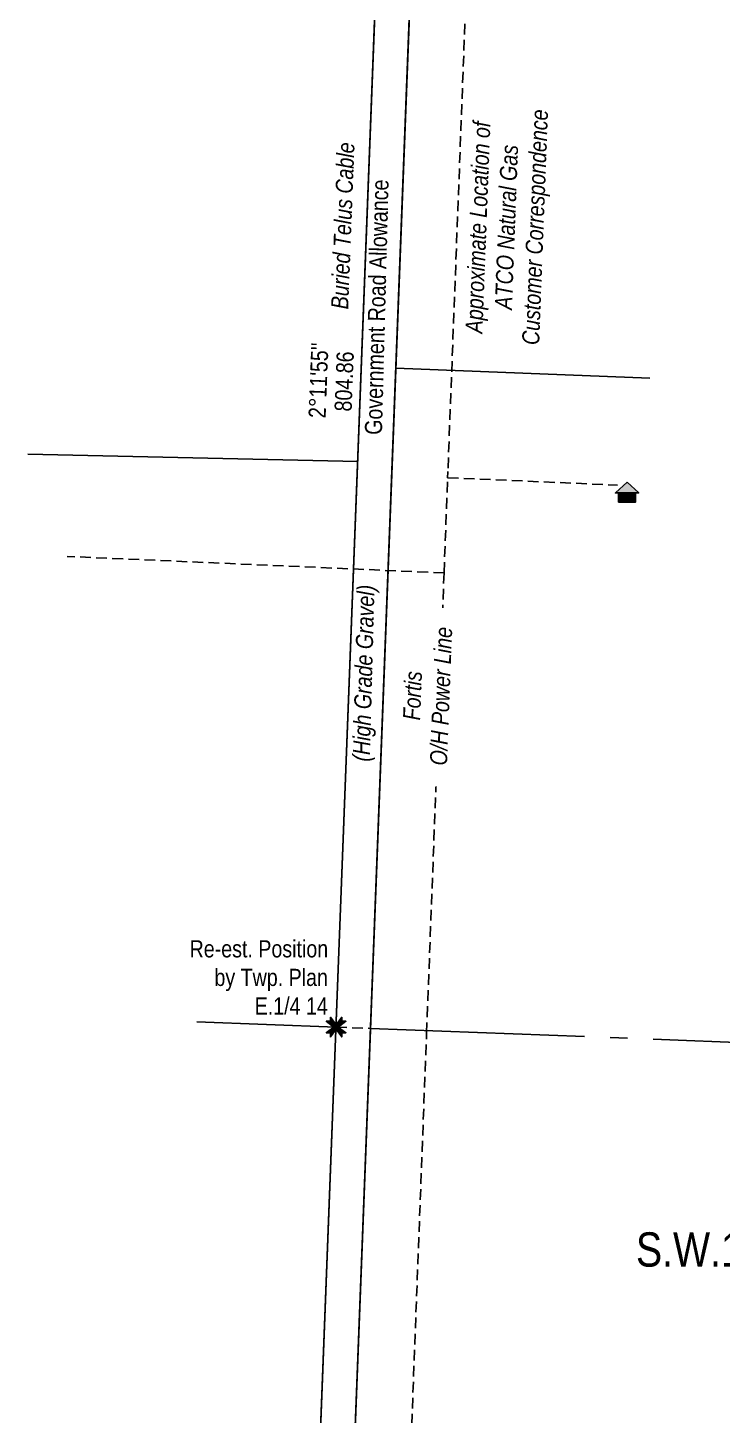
# Model space of a CAD drawing. Extents: x 311053 to 317465, y 5818876 to 5828373.
# Drawn here: x 311826 to 312231, y 5823222 to 5824031 of the extents above; entities that cross this region are included whole.
import ezdxf
from ezdxf.enums import TextEntityAlignment as Align

# ---------------------------------------------------------------- set-up
doc = ezdxf.new("R2010")
doc.units = 0
doc.header["$LTSCALE"] = 5
for name, pattern in [('foc-QUARTERLINE', [33, 25, -3, 2, -3]), ('foc-TRAV', [1.875, 1.25, -0.625]), ('UG_PIPE', [1.875, 1.25, -0.625])]:
    doc.linetypes.add(name, pattern=pattern)
for name, color, linetype in [('AS-PIPE-UG', 44, 'UG_PIPE'), ('AS-PIPE-UG-T', 44, 'Continuous'), ('AS-POWER', 104, 'foc-POWER'), ('AS-POWER-T', 104, 'Continuous'), ('AS-RESIDENCE', 14, 'Continuous'), ('AS-TELEPHONE-T', 224, 'Continuous'), ('AS-TELUS', 224, 'foc-TEL'), ('C-SYMBOL', 7, 'Continuous'), ('L-BD', 7, 'Continuous'), ('L-MON', 1, 'Continuous'), ('L-ROAD-T', 7, 'Continuous'), ('L-SEC', 7, 'Continuous'), ('L-SECQ', 8, 'foc-QUARTERLINE'), ('P-TRAV', 4, 'foc-TRAV')]:
    doc.layers.add(name, color=color, linetype=linetype)
doc.layers.add('T-TEXT', color=48, linetype='Continuous', lineweight=18)
doc.styles.add('175L', font='ARIALN.TTF', dxfattribs={"height": 20})
doc.styles.add('80L', font='ARIALN.TTF', dxfattribs={"height": 10})
doc.styles.add('80LS', font='ARIALNI.TTF', dxfattribs={"height": 10})
doc.styles.add('foc-LtypeFont', font='ARIALN.TTF', dxfattribs={"height": 7.35})
doc.linetypes.add('foc-POWER', pattern='A,6,-1,["P",foc-LtypeFont,S=0.2,R=0,X=-0.625,Y=-0.75],-1.24,4', length=12.24)
doc.linetypes.add('foc-TEL', pattern='A,2,-1,["T",foc-LtypeFont,S=0.2,R=0,X=-0.425,Y=-0.75],-1.24,8', length=12.24)

# ---------------------------------------------------------------- blocks, each defined once
blk = doc.blocks.new('res_occ')
for points in [[(0.1, 0.89), (-1.26, -0.37), (1.46, -0.37)], [(-0.9, -1.43), (1.1, -1.43), (1.1, -0.37), (-0.9, -0.37)]]:
    blk.add_hatch(color=14).paths.add_polyline_path(points)
at = {"color": 14}
for points in [[(0.1, 0.89), (-1.26, -0.37), (1.46, -0.37)], [(-0.9, -1.43), (1.1, -1.43), (1.1, -0.37), (-0.9, -0.37)]]:
    blk.add_lwpolyline(points, close=True, dxfattribs=at)
blk = doc.blocks.new('TEMP')
h = blk.add_hatch(color=255)
h.dxf.hatch_style = 1
h.paths.add_polyline_path([(0, 0.25), (-0.67, 1.15), (-0.67, 0.67), (-1.15, 0.67), (-0.25, 0), (-1.15, -0.67), (-0.67, -0.67), (-0.67, -1.15), (0, -0.25), (0.67, -1.15), (0.67, -0.67), (1.15, -0.67), (0.25, 0), (1.15, 0.67), (0.67, 0.67), (0.67, 1.15)])
h.paths.add_polyline_path([(0.57, 0.85), (0.57, 0.57), (0.85, 0.57), (0.08, 0), (0.85, -0.57), (0.57, -0.57), (0.57, -0.85), (0, -0.08), (-0.57, -0.85), (-0.57, -0.57), (-0.85, -0.57), (-0.08, 0), (-0.85, 0.57), (-0.57, 0.57), (-0.57, 0.85), (0, 0.08)], flags=16)
h = blk.add_hatch(color=1)
h.dxf.hatch_style = 1
h.paths.add_polyline_path([(0, 0.08), (-0.57, 0.85), (-0.57, 0.57), (-0.85, 0.57), (-0.08, 0), (-0.85, -0.57), (-0.57, -0.57), (-0.57, -0.85), (0, -0.08), (0.57, -0.85), (0.57, -0.57), (0.85, -0.57), (0.08, 0), (0.85, 0.57), (0.57, 0.57), (0.57, 0.85)])
at = {"color": 1}
for p, q in [((-0.08, 0), (0.08, 0)), ((0, 0.08), (0, -0.08))]:
    blk.add_line(p, q, dxfattribs=at)
at = {"color": 255, "flags": 128}
blk.add_lwpolyline([(-0.25, 0), (-1.15, 0.67), (-0.67, 0.67), (-0.67, 1.15), (0, 0.25), (0.67, 1.15), (0.67, 0.67), (1.15, 0.67), (0.25, 0), (1.15, -0.67), (0.67, -0.67), (0.67, -1.15), (0, -0.25), (-0.67, -1.15), (-0.67, -0.67), (-1.15, -0.67)], close=True, dxfattribs=at)
at = {"color": 1, "flags": 128}
blk.add_lwpolyline([(-0.08, 0), (-0.85, 0.57), (-0.57, 0.57), (-0.57, 0.85), (0, 0.08), (0.57, 0.85), (0.57, 0.57), (0.85, 0.57), (0.08, 0), (0.85, -0.57), (0.57, -0.57), (0.57, -0.85), (0, -0.08), (-0.57, -0.85), (-0.57, -0.57), (-0.85, -0.57)], close=True, dxfattribs=at)

msp = doc.modelspace()

# ---------------------------------------------------------------- linework, layer by layer
at = {"layer": 'AS-PIPE-UG'}
for p, q in [((312071.242, 5823768.456), (312170.423, 5823764.128)), ((312069.134, 5823712.913), (311849.206, 5823722.552))]:
    msp.add_line(p, q, dxfattribs=at)
for points in [[(312103.529, 5824619.04), (312103.511, 5824618.57), (312098.298, 5824481.266), (312097.464, 5824459.287), (312089.907, 5824260.206), (312089.471, 5824248.726), (312071.382, 5823772.128), (312071.374, 5823771.918)], [(312028.794, 5822649.999), (312028.944, 5822653.933), (312058.946, 5823444.478), (312069.134, 5823712.913), (312071.242, 5823768.456), (312071.374, 5823771.918)]]:
    msp.add_lwpolyline(points, dxfattribs=at)
at = {"layer": 'AS-POWER', "flags": 128}
for points in [[(311959.937, 5821718.324), (312122.475, 5825959.125)], [(312040.966, 5823832.451), (312189.27, 5823826.586)]]:
    msp.add_lwpolyline(points, dxfattribs=at)
at = {"layer": 'AS-TELUS', "flags": 128}
for points in [[(311940.666, 5821751.304), (311974.493, 5822623.691), (312102.222, 5825959.896)], [(311826.223, 5823782.21), (312018.8, 5823778.006)]]:
    msp.add_lwpolyline(points, dxfattribs=at)
at = {"layer": 'L-SEC'}
for p, q in [((311975.265, 5822643.791), (312037, 5824252.164)), ((311995.365, 5822643.019), (312057.1, 5824251.392))]:
    msp.add_line(p, q, dxfattribs=at)
at = {"layer": 'L-SECQ'}
for p, q in [((311924.946, 5823451.077), (312006.132, 5823447.977)), ((312026.201, 5823447.211), (313632.662, 5823385.871))]:
    msp.add_line(p, q, dxfattribs=at)
at = {"layer": 'P-TRAV', "flags": 128}
msp.add_lwpolyline([(312006.132, 5823447.977), (312026.201, 5823447.211)], dxfattribs=at)

# ---------------------------------------------------------------- block references
at = {"layer": 'AS-RESIDENCE', "linetype": 'Continuous', "xscale": 4.999495499999947, "yscale": 4.999495499999947, "zscale": 4.999495499999947}
msp.add_blockref('res_occ', (312175.43, 5823761.417), dxfattribs=at)
at = {"layer": 'L-MON', "xscale": 4.99999999999999, "yscale": 4.99999999999999, "zscale": 4.99999999999999}
msp.add_blockref('TEMP', (312006.132, 5823447.977), dxfattribs=at)

# ---------------------------------------------------------------- texts
at = {"layer": 'AS-PIPE-UG-T', "insert": (312081.183, 5823844.294), "char_height": 9.99899, "attachment_point": 1, "rotation": 87.826183, "style": '80L'}
msp.add_mtext_dynamic_manual_height_columns('\\pi8.6795;{\\fArial Narrow|b0|i1|c0|p34;Approximate Location of \\P\\pi23.146;ATCO Natural Gas \\P\\pi3.0968;Customer Correspondence }', width=142.38731, gutter_width=50, heights=[0], dxfattribs=at)
at = {"layer": 'AS-TELEPHONE-T', "linetype": 'Continuous', "insert": (312003.185, 5823866.975), "char_height": 9.99899, "attachment_point": 1, "rotation": 87.806016, "style": '80L'}
msp.add_mtext_dynamic_manual_height_columns('{\\fArial Narrow|b0|i1|c0|p34;Buried Telus Cable}', width=97.04885, gutter_width=50, heights=[0], dxfattribs=at)
at = {"layer": 'C-SYMBOL', "color": 3, "style": '175L'}
msp.add_text('S.W.1/4 Sec. 13-41-27-W.4M.', height=19.99798, dxfattribs=at).set_placement((312333.877, 5823302.234), align=Align.BOTTOM_CENTER)
at = {"layer": 'L-BD', "style": '80L'}
for s, p in [("2°11'55''", (311995.864, 5823825.22)), ('804.86', (312010.851, 5823824.644))]:
    msp.add_text(s, height=9.999, rotation=87.8019, dxfattribs=at).set_placement(p, align=Align.MIDDLE)
at = {"layer": 'L-MON', "insert": (311883.042, 5823498.628), "char_height": 9.99897, "attachment_point": 1, "style": '80L'}
msp.add_mtext_dynamic_manual_height_columns('\\pi37.627;Re-est. Position\\P\\pi52.121;by Twp. Plan\\P\\pi75.597;E.1/4 14', width=116.80015, gutter_width=50, heights=[0], dxfattribs=at)
at = {"layer": 'L-ROAD-T', "style": '80L'}
msp.add_text('Government Road Allowance', height=9.99899, rotation=88.483242, dxfattribs=at).set_placement((312029.845, 5823867.96), align=Align.MIDDLE_CENTER)
at = {"layer": 'T-TEXT', "style": '80LS'}
msp.add_text('(High Grade Gravel)', height=9.99899, rotation=88.483242, dxfattribs=at).set_placement((312022.207, 5823654.46), align=Align.MIDDLE_CENTER)

# ---------------------------------------------------------------- next in the draw order: texts
at = {"layer": 'AS-POWER-T', "linetype": 'Continuous', "insert": (312043.764, 5823590.647), "char_height": 9.99899, "attachment_point": 1, "rotation": 87.80768, "style": '80L', "bg_fill": 3, "box_fill_scale": 1.15, "bg_fill_color": 256, "bg_fill_true_color": 256, "bg_fill_transparency": 0}
msp.add_mtext_dynamic_manual_height_columns('\\pi36.542;{\\fArial Narrow|b0|i1|c0|p34;Fortis\\P\\pi10.814;O/H Power Line}', width=101.14323, gutter_width=50, heights=[0], dxfattribs=at)

doc.saveas('drawing.dxf')
